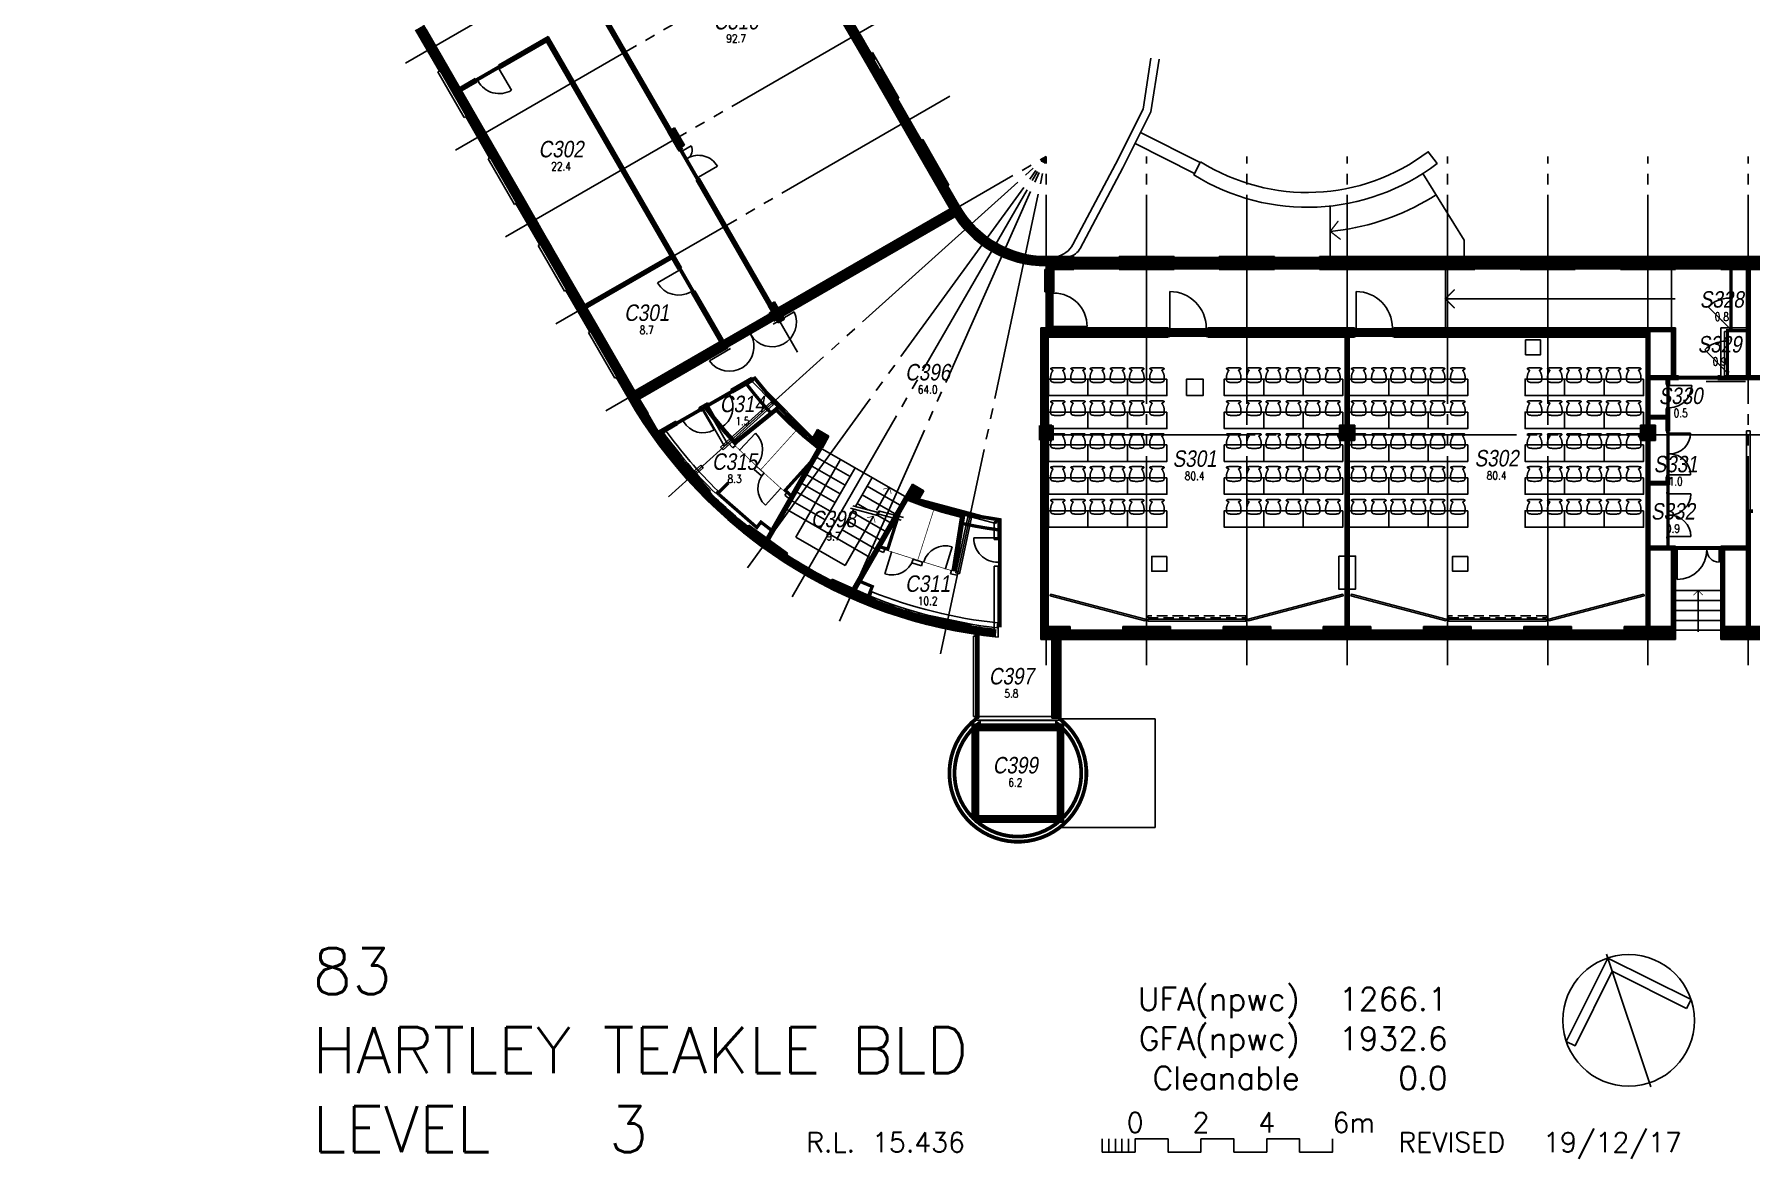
# Model space of a CAD drawing. Extents: x 22790 to 124359, y 400 to 114212.
# Drawn here: x 25540 to 77710, y 400 to 34566 of the extents above; entities that cross this region are included whole.
import ezdxf
from ezdxf.enums import TextEntityAlignment as Align

# ---------------------------------------------------------------- set-up
doc = ezdxf.new("R2010")
doc.units = 0
doc.header["$LTSCALE"] = 50
doc.header["$PDMODE"] = 1
for name, pattern in [('4PHAN', [158.75, 127, -6.35, 6.35, -6.35, 6.35, -6.35]), ('DASHED2', [9.525, 6.35, -3.175]), ('INVISIBLE', [999999, 0, -999999])]:
    doc.linetypes.add(name, pattern=pattern)
doc.layers.get('0').update_dxf_attribs({"linetype": 'CONTINUOUS'})
for name, color, linetype in [('ANNTEXT_03', 7, 'CONTINUOUS'), ('CL_03', 7, 'CONTINUOUS'), ('EW_03', 7, 'CONTINUOUS'), ('FT_03', 8, 'CONTINUOUS'), ('GRIDLINE_03', 15, '4PHAN'), ('HEADER_03', 7, 'INVISIBLE'), ('ND_03', 7, 'CONTINUOUS'), ('NS_03', 7, 'CONTINUOUS'), ('NW_03', 7, 'CONTINUOUS'), ('RI_03', 7, 'CONTINUOUS'), ('SC_03', 7, 'CONTINUOUS'), ('UF_03', 7, 'CONTINUOUS'), ('WALL_03', 7, 'CONTINUOUS'), ('WW_03', 7, 'CONTINUOUS')]:
    doc.layers.add(name, color=color, linetype=linetype)
doc.styles.add('SIMPLEX', font='ARIALN.TTF', dxfattribs={"oblique": 10})
doc.styles.get("Standard").update_dxf_attribs({"font": 'simplex'})

# ---------------------------------------------------------------- blocks, each defined once
blk = doc.blocks.new('DR1H90')
blk.add_line((-0.46, 0), (-0.46, 0.92))
blk.add_arc((-0.46, 0), 0.92, 0, 90)
at = {"flags": 1}
blk.add_attdef('SILLHT', text='', height=0.1, dxfattribs=at).set_placement((0, 0), align=Align.MIDDLE)
blk = doc.blocks.new('DRFRAME')
for p, q in [((-0.5, -0.5), (-0.5, 0.5)), ((0.5, -0.5), (0.5, 0.5))]:
    blk.add_line(p, q)
at = {"flags": 1}
blk.add_attdef('SILLHT', text='', height=0.1, dxfattribs=at).set_placement((0, 0), align=Align.MIDDLE)
blk = doc.blocks.new('SPL')
for p, q in [((1, 0.5), (0, 0.5)), ((1, -0.5), (1, 0.5)), ((0, -0.5), (1, -0.5))]:
    blk.add_line(p, q)
blk = doc.blocks.new('WNOF')
blk.add_line((-0.5, 0), (0.5, 0))
at = {"flags": 1}
blk.add_attdef('SILLHT', text='', height=0.1, dxfattribs=at).set_placement((0, 0), align=Align.MIDDLE)
blk = doc.blocks.new('WNFRAME')
for p, q in [((-0.5, -0.5), (-0.5, 0.5)), ((0.5, -0.5), (0.5, 0.5))]:
    blk.add_line(p, q)
at = {"flags": 1}
blk.add_attdef('SILLHT', text='', height=0.1, dxfattribs=at).set_placement((0, 0), align=Align.MIDDLE)
blk = doc.blocks.new('RM_SPAM')
for p in [(0, 2.5), (0, 0)]:
    blk.add_point(p)
at = {"flags": 1}
for tag, p, width in [('SITENO', (-15, 0), 0.8), ('IN_OU_CODE', (-15, -2), 0.8), ('RM_TY_CODE', (-15, -6), 0.7), ('RM_CO_CODE', (-15, -4), 0.8), ('RM_FU_CODE', (-15, -8), 0.8), ('OCC/USE', (-15, -10), 0.8)]:
    blk.add_attdef(tag, p, '', height=1.25, dxfattribs=dict(at, width=width))
at = {"style": 'SIMPLEX', "oblique": 10}
blk.add_attdef('RM_NUM', text='', height=2.5, dxfattribs=at).set_placement((0, 0), align=Align.CENTER)
at = {"width": 0.8, "flags": 1}
for tag, p in [('BL_NUM', (15, 0)), ('LEVEL', (15, -2)), ('%S/L', (15, -4)), ('STUDCAP', (15, -6))]:
    blk.add_attdef(tag, text='', height=1.25, dxfattribs=at).set_placement(p, align=Align.RIGHT)
at = {"width": 0.8}
for tag, p in [('RM_AREA', (0, -2)), ('USE2', (-0.24, -6.05)), ('USE', (-0.24, -4.05))]:
    blk.add_attdef(tag, text='', height=1.25, dxfattribs=at).set_placement(p, align=Align.CENTER)
at = {"width": 0.8, "flags": 1}
blk.add_attdef('SERVS', text='', height=1.25, dxfattribs=at).set_placement((0, -8), align=Align.CENTER)
blk = doc.blocks.new('DR2U90')
for p, q in [((-0.46, 0), (-0.46, 0.65)), ((0.46, 0), (0.46, 0.27))]:
    blk.add_line(p, q)
for centre, radius, start, end in [((-0.46, 0), 0.65, 0, 90), ((0.46, 0), 0.27, 90, 180)]:
    blk.add_arc(centre, radius, start, end)
at = {"flags": 1}
blk.add_attdef('SILLHT', text='', height=0.1, dxfattribs=at).set_placement((0, 0), align=Align.MIDDLE)
blk = doc.blocks.new('DR1H45')
blk.add_line((-0.46, 0), (0.191, 0.651))
blk.add_arc((-0.46, 0), 0.92, 0, 44.9996)
at = {"flags": 1}
blk.add_attdef('SILLHT', text='', height=0.1, dxfattribs=at).set_placement((0, 0), align=Align.MIDDLE)
blk = doc.blocks.new('DR2H90')
for p, q in [((-0.46, 0), (-0.46, 0.46)), ((0.46, 0), (0.46, 0.46))]:
    blk.add_line(p, q)
for centre, start, end in [((-0.46, 0), 359.9998, 89.9998), ((0.46, 0), 90.0002, 180.0002)]:
    blk.add_arc(centre, 0.46, start, end)
at = {"flags": 1}
blk.add_attdef('SILLHT', text='', height=0.1, dxfattribs=at).set_placement((0, 0), align=Align.MIDDLE)
blk = doc.blocks.new('TXTARR2')
blk.add_line((-1, 0), (0, 0))
at = {"const_width": 0.1}
blk.add_lwpolyline([(-0.71, 0.71), (0, 0), (-0.71, -0.71)], dxfattribs=at)
blk = doc.blocks.new('desk 2 chair')
blk.add_lwpolyline([(168244, 14489), (168744, 14489), (168744, 13289), (168244, 13289)], close=True)
for points in [[(167901, 14189), (167901, 14389), (167914, 14402), (167927, 14414), (167958, 14377), (167972, 14328), (168003, 14357), (168124, 14410), (168286, 14410), (168343, 14373), (168351, 14189), (168343, 14005), (168286, 13968), (168124, 13968), (168003, 14021), (167972, 14050), (167958, 14001), (167927, 13964), (167914, 13976), (167901, 13988), (167901, 14189)], [(167901, 13574), (167901, 13775), (167914, 13787), (167927, 13799), (167958, 13763), (167972, 13713), (168003, 13742), (168124, 13795), (168286, 13795), (168343, 13758), (168351, 13574), (168343, 13390), (168286, 13353), (168124, 13353), (168003, 13407), (167972, 13435), (167958, 13386), (167927, 13349), (167914, 13362), (167901, 13374), (167901, 13574)]]:
    blk.add_open_spline(points, degree=2, knots=[0, 0, 0, 1, 1, 2, 3, 4, 5, 6, 7, 8, 8, 9, 10, 11, 12, 13, 14, 15, 15, 16, 16, 16])
blk = doc.blocks.new('DR1S')
blk.add_line((-0.2, 0.1), (-1.2, 0.1))
at = {"flags": 1}
blk.add_attdef('SILLHT', text='', height=0.1, dxfattribs=at).set_placement((0, 0), align=Align.MIDDLE)
blk = doc.blocks.new('DR2H180')
for p, q in [((-0.46, 0.04), (-0.92, 0.04)), ((0.46, 0.04), (0.92, 0.04))]:
    blk.add_line(p, q)
for centre, start, end in [((-0.46, 0), 359.9998, 175.011), ((0.46, 0), 4.989, 180.0002)]:
    blk.add_arc(centre, 0.46, start, end)
at = {"flags": 1}
blk.add_attdef('SILLHT', text='', height=0.1, dxfattribs=at).set_placement((0, 0), align=Align.MIDDLE)
blk = doc.blocks.new('MUL')
for p, q in [((-0.5, -0.5), (-0.5, 0.5)), ((0.5, -0.5), (0.5, 0.5))]:
    blk.add_line(p, q)
blk = doc.blocks.new('C-S')
for p, q in [((0.5, 0.5), (-0.5, 0.5)), ((-0.5, 0.5), (-0.5, -0.5)), ((0.5, -0.5), (0.5, 0.5)), ((-0.5, -0.5), (0.5, -0.5))]:
    blk.add_line(p, q)
at = {"const_width": 1}
blk.add_lwpolyline([(-0.5, 0), (0.5, 0)], dxfattribs=at)
blk = doc.blocks.new('ABTITLE')
for p, q in [((291, 3), (291, 5)), ((292, 3), (292, 5)), ((293, 3), (293, 5)), ((294, 3), (294, 5))]:
    blk.add_line(p, q)
blk.add_lwpolyline([(290, 5), (290, 3), (295, 3), (295, 5), (300, 5), (300, 3), (305, 3), (305, 5), (310, 5), (310, 3), (315, 3), (315, 5), (320, 5), (320, 3), (325, 3), (325, 5)])
blk.add_point((370, 23))
at = {"color": 2}
for s, p in [('UFA(npwc)', (320, 24.5)), ('GFA(npwc)', (320, 18.5)), ('Cleanable', (320, 12.5))]:
    blk.add_text(s, height=3.5, dxfattribs=at).set_placement(p, align=Align.RIGHT)
at = {"color": 4}
blk.add_text('LEVEL', height=7, dxfattribs=at).set_placement((170, 3))
at = {"color": 2}
for s, p in [('0', (295, 6)), ('2', (305, 6)), ('4', (315, 6))]:
    blk.add_text(s, height=3, dxfattribs=at).set_placement(p, align=Align.CENTER)
for s, p in [('6m', (325, 6)), ('R.L.', (245, 3)), ('REVISED', (335, 3))]:
    blk.add_text(s, height=3, dxfattribs=at).set_placement(p)
at = {"color": 4}
for tag, p in [('BLDNO', (170, 27)), ('BUILDING', (170, 15)), ('LEVEL', (215, 3))]:
    blk.add_attdef(tag, p, '', height=7, dxfattribs=at)
at = {"color": 2}
for tag, p in [('UFA', (342.49, 24.5)), ('GFA', (342.49, 18.5)), ('CFA', (342.49, 12.5))]:
    blk.add_attdef(tag, text='', height=3.5, dxfattribs=at).set_placement(p, align=Align.RIGHT)
for tag, p in [('RL', (255, 3)), ('REVDATE', (357, 3))]:
    blk.add_attdef(tag, p, '', height=3, dxfattribs=at)
blk = doc.blocks.new('N-PT')
blk.add_lwpolyline([(0, 10.64), (0, -10.64)])
at = {"color": 1}
blk.add_lwpolyline([(8.94, -1.06), (0, 7.88), (-8.94, -1.06), (-10, 0), (0, 10), (10, 0)], close=True, dxfattribs=at)
blk.add_circle((0, 0), 10)

msp = doc.modelspace()

# ---------------------------------------------------------------- linework, layer by layer
at = {"layer": 'ANNTEXT_03', "color": 0}
for p, q in [((48687, 19281), (50058, 21669)), ((51433, 20622), (51137, 20106)), ((50945, 19751), (50182, 18423)), ((50182, 18423), (48687, 19281)), ((76112, 17466), (76112, 16414))]:
    msp.add_line(p, q, dxfattribs=at)
at = {"layer": 'EW_03'}
for p, q in [((56731, 13763), (59606, 13763)), ((59606, 10463), (59606, 13763)), ((56707, 10463), (59606, 10463))]:
    msp.add_line(p, q, dxfattribs=at)
for points, const_width in [([(50853, 33917), (50129, 35171)], 279), ([(37973, 33519), (37249, 34773)], 279), ([(52377, 31277), (51653, 32531)], 279), ([(39497, 30880), (38773, 32133)], 279), ([(53539, 29264), (53177, 29891)], 279), ([(41021, 28240), (40297, 29494)], 279), ([(57138, 27613), (56300, 27613)], 394), ([(60186, 27613), (58510, 27613)], 394), ([(63234, 27613), (61558, 27613)], 394), ([(66282, 27613), (64606, 27613)], 394), ([(69330, 27613), (67654, 27613)], 394), ([(72378, 27613), (70702, 27613)], 394), ([(75426, 27613), (73750, 27613)], 394), ([(78360, 27613), (76798, 27613)], 394), ([(42545, 25600), (41821, 26854)], 279), ([(43707, 23588), (43345, 24214)], 279), ([(54192, 16359), (54192, 16278)], 114), ([(56217, 16374), (57024, 16374)], 394), ([(56603, 13783), (56603, 16177)], 270), ([(57024, 16317), (58624, 16317)], 279), ([(58624, 16374), (60072, 16374)], 394), ([(60072, 16317), (61672, 16317)], 279), ([(61672, 16374), (63120, 16374)], 394), ([(63120, 16317), (64720, 16317)], 279), ([(64720, 16374), (66168, 16374)], 394), ([(66168, 16317), (67768, 16317)], 279), ([(67768, 16374), (69216, 16374)], 394), ([(69216, 16317), (70816, 16317)], 279), ([(70816, 16374), (72264, 16374)], 394), ([(72264, 16317), (73864, 16317)], 279), ([(73864, 16374), (75312, 16374)], 394), ([(76912, 16374), (78360, 16374)], 394), ([(54192, 13833), (54192, 13783)], 114)]:
    msp.add_lwpolyline(points, dxfattribs=dict(at, const_width=const_width))
for points, const_width in [([(53539, 29264, 0.26795), (56300, 27671)], 279), ([(43707, 23588, 0.012451), (44084, 22970, 0.414213)], 279), ([(43685, 23575, 0.240078), (54777, 16371, 0.240078)], 229), ([(45059, 21634, 0.023916), (45991, 20602)], 279), ([(47178, 19534, 0.024906), (48349, 18683, 0.024906)], 279), ([(49731, 17885, 0.024906), (51054, 17296, 0.031034)], 279), ([(52572, 16803, 0.024906), (53988, 16502, 0.031034)], 279), ([(54192, 13783, 3.015296), (56681, 13783, 3.015296)], 114), ([(54285, 13658, 3.015296), (56588, 13658, 3.015296)], 114)]:
    msp.add_lwpolyline(points, format="xyb", dxfattribs=dict(at, const_width=const_width))
at = {"layer": 'FT_03', "linetype": 'Continuous'}
for p, q in [((59382, 16834), (59382, 16894)), ((59382, 16734), (59382, 16794))]:
    msp.add_line(p, q, dxfattribs=at)
at = {"layer": 'FT_03'}
for points in [[(71324, 25280), (70866, 25280), (70866, 24830), (71324, 24830)], [(60565, 23588), (61065, 23588), (61065, 24088), (60565, 24088)], [(59965, 18702), (59507, 18702), (59507, 18252), (59965, 18252)], [(65187, 18710), (65387, 18710), (65387, 17710), (65187, 17710)], [(65501, 18710), (65701, 18710), (65701, 17710), (65501, 17710)], [(69109, 18702), (68651, 18702), (68651, 18252), (69109, 18252)], [(56416, 17504), (59299, 16745), (59312, 16793), (56429, 17552)], [(65328, 17504), (62445, 16745), (62432, 16793), (65315, 17552)], [(65560, 17504), (68443, 16745), (68456, 16793), (65573, 17552)], [(74459, 17552), (71576, 16793), (71589, 16745), (74472, 17504)]]:
    msp.add_lwpolyline(points, close=True, dxfattribs=at)
at = {"layer": 'FT_03', "linetype": 'DASHED2'}
msp.add_lwpolyline([(59382, 16834), (62362, 16834), (62362, 16894), (59382, 16894)], dxfattribs=at)
at = {"layer": 'FT_03', "linetype": 'Continuous'}
msp.add_lwpolyline([(62362, 16734), (62362, 16794), (59382, 16794)], dxfattribs=at)
at = {"layer": 'FT_03'}
for points in [[(59382, 16734), (62362, 16733)], [(71506, 16734), (71506, 16794), (68526, 16794), (68526, 16734), (71506, 16733)]]:
    msp.add_lwpolyline(points, dxfattribs=at)
at = {"layer": 'FT_03', "linetype": 'DASHED2'}
msp.add_lwpolyline([(71506, 16834), (71506, 16894), (68526, 16894), (68526, 16834)], close=True, dxfattribs=at)
at = {"layer": 'GRIDLINE_03'}
for p, q in [((35372, 61010), (54344, 28150)), ((29763, 57771), (48735, 24911)), ((25540, 55333), (44512, 22473)), ((36817, 33688), (48796, 40604)), ((38341, 31048), (50320, 37964)), ((39865, 28408), (51844, 35325)), ((41389, 25769), (53368, 32685)), ((42913, 23129), (56300, 30858)), ((44812, 20515), (56300, 30858)), ((47214, 18352), (56300, 30858)), ((48571, 17471), (56300, 30858)), ((50013, 16736), (56300, 30858)), ((53086, 15738), (56300, 30858)), ((56300, 15400), (56300, 30858)), ((59348, 15400), (59348, 30858)), ((62396, 15400), (62396, 30858)), ((65444, 15400), (65444, 30858)), ((68492, 15400), (68492, 30858)), ((71540, 15400), (71540, 30858)), ((74588, 15400), (74588, 30858)), ((77636, 15400), (77636, 30858)), ((56300, 27671), (56300, 27474)), ((56300, 27671), (56300, 27474)), ((56300, 22400), (121596, 22400)), ((56300, 16317), (56300, 16514))]:
    msp.add_line(p, q, dxfattribs=at)
at = {"layer": 'HEADER_03'}
for points, const_width, elevation in [([(51653, 32531), (50853, 33917)], 279, 2134), ([(38773, 32133), (37973, 33519)], 279, 2134), ([(38970, 33171), (39673, 33577)], 114, 2134), ([(53177, 29891), (52377, 31277)], 279, 2134), ([(40297, 29494), (39497, 30880)], 279, 2134), ([(45702, 30165), (45194, 31045)], 114, 2134), ([(41821, 26854), (41021, 28240)], 279, 2134), ([(58510, 27613), (57138, 27613)], 394, 2134), ([(61558, 27613), (60186, 27613)], 394, 2134), ([(64606, 27613), (63234, 27613)], 394, 2134), ([(67654, 27613), (66282, 27613)], 394, 2134), ([(70702, 27613), (69330, 27613)], 394, 2134), ([(73750, 27613), (72378, 27613)], 394, 2134), ([(76798, 27613), (75426, 27613)], 394, 2134), ([(45161, 27445), (45567, 26741)], 114, 2134), ([(56414, 26746), (56414, 27417)], 229, 2100), ([(56414, 25645), (56414, 26746)], 229, 2100), ([(77108, 25607), (77108, 26590)], 100, 2100), ([(47948, 25970), (46545, 25160)], 279, 2100), ([(43345, 24214), (42545, 25600)], 279, 2134), ([(61208, 25505), (60008, 25505)], 279, 2100), ([(61208, 25505), (61736, 25505)], 279, 2100), ([(66867, 25505), (65667, 25505)], 279, 2100), ([(66867, 25505), (67395, 25505)], 279, 2100), ([(77008, 25284), (77008, 24284)], 88.9, 2100), ([(75515, 24134), (76715, 24134)], 114, 2100), ([(45989, 23276), (46676, 23672)], 110, 2100), ([(75195, 23191), (75195, 23921)], 100, 2100), ([(45861, 23202), (45217, 22832)], 110, 2100), ([(45173, 21721), (44640, 22396)], 100, 2100), ([(75195, 22504), (75195, 21124)], 100, 2100), ([(47501, 21438), (46957, 21955)], 20, 2100), ([(47696, 21257), (48253, 20754)], 20, 2100), ([(75195, 20655), (75195, 19255)], 100, 2100), ([(77636, 19015), (77636, 20021)], 114, 2159), ([(54883, 19293), (54883, 18493)], 110, 2100), ([(52289, 18619), (51574, 18847)], 20, 2100), ([(76804, 18958), (75420, 18958)], 114, 2100), ([(52543, 18540), (53259, 18318)], 20, 2100), ([(54192, 13833), (54192, 16278)], 114, 2700), ([(55886, 13508), (54986, 13508)], 190, 2100)]:
    msp.add_lwpolyline(points, dxfattribs=dict(at, const_width=const_width, elevation=elevation))
for points, const_width in [([(51653, 32531), (50853, 33917)], 279), ([(38773, 32133), (37973, 33519)], 279), ([(53177, 29891), (52377, 31277)], 279), ([(40297, 29494), (39497, 30880)], 279), ([(41821, 26854), (41021, 28240)], 279), ([(43345, 24214), (42545, 25600)], 279), ([(45173, 21721), (44640, 22396)], 100), ([(77636, 19015), (77636, 20021)], 114), ([(54192, 13833), (54192, 16278)], 114)]:
    msp.add_lwpolyline(points, dxfattribs=dict(at, const_width=const_width))
at = {"layer": 'NS_03', "const_width": 20}
for points in [[(48679, 22507), (47623, 21337)], [(46957, 21955), (46841, 22064)], [(47501, 21438), (47696, 21257)], [(48253, 20754), (48299, 20713)], [(52394, 18596), (52873, 20098)], [(51574, 18847), (51515, 18866)], [(52543, 18540), (52289, 18619)], [(53418, 18269), (53259, 18318)]]:
    msp.add_lwpolyline(points, dxfattribs=at)
at = {"layer": 'NW_03'}
for points, const_width in [([(41765, 36984), (45194, 31045)], 114), ([(45161, 27445), (41133, 34420), (39673, 33577)], 114), ([(38970, 33171), (38450, 32871)], 114), ([(45702, 30165), (47899, 26360)], 114), ([(53447, 29145), (47948, 25970)], 279), ([(44943, 27821), (42260, 26272)], 114), ([(77108, 27417), (77108, 26590)], 100), ([(77636, 27417), (77636, 24134)], 114), ([(46496, 25132), (45567, 26741)], 114), ([(56243, 25644), (56243, 16177)], 229), ([(56300, 25505), (60008, 25505)], 279), ([(61736, 25505), (65667, 25505)], 279), ([(67395, 25505), (74588, 25505)], 279), ([(74524, 25588), (75363, 25588), (75363, 24134), (74645, 24134)], 114), ([(77008, 25284), (77008, 25563), (77573, 25563)], 88.9), ([(46496, 25132), (43955, 23665)], 279), ([(46545, 25160), (46496, 25132)], 279), ([(65444, 25505), (65444, 16183)], 114), ([(74588, 25505), (74588, 16183)], 114), ([(46676, 23672), (47480, 24136)], 110), ([(75195, 23921), (75195, 24076)], 100), ([(75363, 24134), (75426, 24134)], 114), ([(75515, 24134), (75426, 24134)], 114), ([(76715, 24134), (78754, 24134)], 114), ([(77008, 24185), (77008, 24284)], 88.9), ([(43955, 23665), (43812, 23582)], 279), ([(48137, 23205), (46847, 22165)], 135), ([(74645, 22936), (75145, 22936)], 100), ([(75195, 22504), (75195, 23191)], 100), ([(45217, 22832), (44449, 22388)], 110), ([(47800, 19169), (49442, 22028)], 114), ([(47800, 19169), (49428, 22004)], 114), ([(48539, 20550), (48363, 20709), (49221, 21659)], 100), ([(46636, 20935), (46278, 20582)], 100), ([(74645, 20929), (75195, 20929), (75195, 21124)], 100), ([(75195, 20655), (75195, 20890)], 100), ([(46353, 20581), (47500, 19580), (47626, 19744), (47929, 19509)], 100), ([(50430, 17651), (52075, 20516)], 114), ([(50430, 17651), (52061, 20492)], 114), ([(51253, 18991), (51479, 18919), (51868, 20139)], 100), ([(53492, 18247), (53769, 20012)], 160), ([(54883, 19293), (54883, 19860)], 110), ([(77636, 20021), (77636, 20078), (77783, 20078)], 114), ([(75195, 19015), (75195, 19255)], 100), ([(74645, 18958), (75363, 18958), (75363, 16177)], 114), ([(77579, 18958), (76861, 18958), (76861, 16177)], 114), ([(77636, 16571), (77636, 19015)], 114), ([(54883, 18493), (54884, 16543)], 110), ([(50896, 17508), (51010, 17786), (50657, 17933)], 100), ([(54986, 13508), (54141, 13508), (54141, 10718)], 190), ([(54141, 10718), (56731, 10718), (56731, 13508), (55886, 13508)], 190)]:
    msp.add_lwpolyline(points, dxfattribs=dict(at, const_width=const_width))
for points, const_width in [([(47409, 24150, 0.058018), (49188, 22287, 0.056721)], 110), ([(47206, 23914, 0.023445), (47896, 23093, 0.023302)], 100), ([(46888, 22104, -0.032351), (45902, 23292, -0.031727)], 135), ([(48112, 23136, 0.037735), (49370, 22001, 0.037735)], 110), ([(53679, 19926, -0.037222), (52086, 20435, -0.037222)], 100), ([(54931, 19805, -0.058188), (52421, 20418, -0.056721)], 110), ([(54822, 19512, -0.023302), (53772, 19698, -0.023302)], 100)]:
    msp.add_lwpolyline(points, format="xyb", dxfattribs=dict(at, const_width=const_width))
for points in [[(46246, 20618), (46316, 20690, -0.044025), (44719, 22550), (44638, 22492, 0.044025)], [(54811, 16533), (54826, 16682, -0.069476), (50999, 17628), (50944, 17489, 0.069476)]]:
    msp.add_lwpolyline(points, format="xyb", close=True, dxfattribs=at)
at = {"layer": 'SC_03'}
for p, q in [((60976, 30673), (59165, 31579)), ((60806, 30339), (58997, 31244)), ((67747, 30339), (69000, 28310)), ((64930, 27810), (64930, 29348)), ((69000, 28310), (69000, 27810)), ((68430, 27410), (68430, 25645)), ((75306, 27410), (75306, 25645)), ((68830, 26528), (75412, 26528)), ((49428, 22004), (52061, 20492)), ((49125, 21476), (50182, 20868)), ((49125, 21476), (50182, 20868)), ((49277, 21740), (50334, 21133)), ((49277, 21740), (50334, 21133)), ((50486, 21397), (49423, 19547)), ((50486, 21397), (49423, 19547)), ((48821, 20947), (49878, 20340)), ((48821, 20947), (49878, 20340)), ((48973, 21211), (50030, 20604)), ((48973, 21211), (50030, 20604)), ((51004, 21099), (50498, 20219)), ((51004, 21099), (50498, 20219)), ((48517, 20418), (49575, 19811)), ((48517, 20418), (49575, 19811)), ((48669, 20683), (49726, 20075)), ((48669, 20683), (49726, 20075)), ((50700, 20571), (51758, 19963)), ((50700, 20571), (51758, 19963)), ((50852, 20835), (51909, 20228)), ((50852, 20835), (51909, 20228)), ((48366, 20154), (50998, 18642)), ((50451, 20137), (49941, 19249)), ((50451, 20137), (49941, 19249)), ((50351, 20164), (51167, 19945)), ((50351, 20164), (51167, 19945)), ((50397, 20042), (51454, 19435)), ((50397, 20042), (51454, 19435)), ((50418, 20241), (51233, 20022)), ((50418, 20241), (51233, 20022)), ((50548, 20306), (50877, 20117)), ((50548, 20306), (50877, 20117)), ((51134, 20007), (51892, 19803)), ((51134, 20007), (51167, 19945)), ((51134, 20007), (51167, 19945)), ((51134, 20007), (51892, 19803)), ((51162, 19954), (51606, 19699)), ((51162, 19954), (51606, 19699)), ((51201, 20083), (51233, 20022)), ((51201, 20083), (51959, 19880)), ((51201, 20083), (51959, 19880)), ((51201, 20083), (51233, 20022)), ((50093, 19513), (51150, 18906)), ((50093, 19513), (51150, 18906)), ((50245, 19778), (51302, 19170)), ((50245, 19778), (51302, 19170)), ((75426, 17666), (76798, 17666)), ((75426, 17361), (76798, 17361)), ((75426, 17057), (76798, 17057)), ((75426, 16752), (76798, 16752)), ((75426, 16456), (76798, 16456))]:
    msp.add_line(p, q, dxfattribs=at)
msp.add_arc((64230, 35835), 7290, 278.6543, 302.5176, dxfattribs=at)
at = {"layer": 'UF_03'}
for p, q in [((59239, 32287), (59482, 33843)), ((59730, 33810), (59480, 32210)), ((59239, 32287), (58407, 30622)), ((59480, 32210), (58630, 30510)), ((58407, 30622), (57109, 28177)), ((58630, 30510), (57330, 28060)), ((64930, 27810), (76798, 27810)), ((67660, 27467), (66288, 27467)), ((67665, 27417), (66294, 27417)), ((54986, 13413), (55886, 13413)), ((54986, 13413), (55886, 13413))]:
    msp.add_line(p, q, dxfattribs=at)
msp.add_lwpolyline([(60987, 30696, 0.312584), (67907, 30999), (68179, 30641, -0.310998), (60786, 30293)], format="xyb", close=True, dxfattribs=at)
for centre, radius, start, end in [((56483, 28510), 709, 279.4255, 332.0475), ((56899, 28289), 488, 281.0876, 332.049)]:
    msp.add_arc(centre, radius, start, end, dxfattribs=at)
at = {"layer": 'WALL_03'}
for p, q in [((45144, 31017), (41715, 36956)), ((41814, 37013), (45243, 31074)), ((50732, 33847), (50008, 35101)), ((50250, 35240), (50974, 33987)), ((37852, 33449), (37128, 34703)), ((37370, 34843), (38094, 33589)), ((39645, 33627), (41154, 34498)), ((41154, 34498), (45210, 27473)), ((41112, 34342), (39702, 33528)), ((45111, 27416), (41112, 34342)), ((50974, 33987), (50732, 33847)), ((38094, 33589), (37852, 33449)), ((39702, 33528), (39645, 33627)), ((38421, 32920), (38941, 33220)), ((38478, 32821), (38421, 32920)), ((38998, 33121), (38478, 32821)), ((38941, 33220), (38998, 33121)), ((51532, 32461), (51774, 32601)), ((52256, 31207), (51532, 32461)), ((51774, 32601), (52498, 31347)), ((38652, 32064), (38894, 32203)), ((39376, 30810), (38652, 32064)), ((38894, 32203), (39618, 30949)), ((44796, 31607), (44994, 31722)), ((45101, 31079), (44796, 31607)), ((44994, 31722), (45298, 31194)), ((52498, 31347), (52256, 31207)), ((39618, 30949), (39376, 30810)), ((45298, 31194), (45101, 31079)), ((45243, 31074), (45144, 31017)), ((45652, 30137), (45751, 30194)), ((47849, 26331), (45652, 30137)), ((45751, 30194), (47948, 26388)), ((53056, 29821), (53298, 29961)), ((53418, 29195), (53056, 29821)), ((53298, 29961), (53660, 29334)), ((40176, 29424), (40418, 29564)), ((40900, 28170), (40176, 29424)), ((40418, 29564), (41142, 28310)), ((47878, 26091), (53378, 29266)), ((53378, 29266), (53517, 29024)), ((53517, 29024), (48018, 25849)), ((41142, 28310), (40900, 28170)), ((42231, 26321), (44915, 27870)), ((44972, 27772), (42288, 26222)), ((44915, 27870), (44972, 27772)), ((56300, 27810), (57138, 27810)), ((57138, 27810), (57138, 27417)), ((58510, 27810), (60186, 27810)), ((58510, 27417), (58510, 27810)), ((60186, 27810), (60186, 27417)), ((61558, 27810), (63234, 27810)), ((61558, 27417), (61558, 27810)), ((63234, 27810), (63234, 27417)), ((64606, 27810), (66282, 27810)), ((64606, 27417), (64606, 27810)), ((66282, 27810), (66282, 27417)), ((67654, 27810), (69330, 27810)), ((67654, 27417), (67654, 27810)), ((69330, 27810), (69330, 27417)), ((70702, 27810), (72378, 27810)), ((70702, 27417), (70702, 27810)), ((72378, 27810), (72378, 27417)), ((73750, 27810), (75426, 27810)), ((73750, 27417), (73750, 27810)), ((75426, 27810), (75426, 27417)), ((76798, 27810), (78360, 27810)), ((76798, 27417), (76798, 27810)), ((45210, 27473), (45111, 27416)), ((56300, 27417), (56300, 27531)), ((57138, 27417), (56300, 27417)), ((60186, 27417), (58510, 27417)), ((63234, 27417), (61558, 27417)), ((66282, 27417), (64606, 27417)), ((69330, 27417), (67654, 27417)), ((72378, 27417), (70702, 27417)), ((75426, 27417), (73750, 27417)), ((78360, 27417), (76798, 27417)), ((77579, 24134), (77579, 27417)), ((77579, 27417), (77693, 27417)), ((77693, 27417), (77693, 24134)), ((41700, 26784), (41942, 26924)), ((42424, 25530), (41700, 26784)), ((41942, 26924), (42666, 25670)), ((45517, 26712), (45616, 26769)), ((46446, 25103), (45517, 26712)), ((45616, 26769), (46545, 25160)), ((42288, 26222), (42231, 26321)), ((47844, 26328), (48042, 26442)), ((48149, 25800), (47844, 26328)), ((47948, 26388), (47849, 26331)), ((48018, 25849), (47878, 26091)), ((48042, 26442), (48346, 25914)), ((42666, 25670), (42424, 25530)), ((48346, 25914), (48149, 25800)), ((56129, 16177), (56129, 25644)), ((56129, 25644), (56357, 25644)), ((56300, 25645), (60008, 25645)), ((56300, 25366), (56300, 25645)), ((56357, 25644), (56357, 16177)), ((60008, 25645), (60008, 25366)), ((61736, 25645), (65667, 25645)), ((61736, 25366), (61736, 25645)), ((65667, 25645), (65667, 25366)), ((67395, 25645), (74588, 25645)), ((67395, 25366), (67395, 25645)), ((74524, 25645), (75420, 25645)), ((74524, 25531), (74524, 25645)), ((74588, 25645), (74588, 25366)), ((75420, 25645), (75420, 24076)), ((76804, 25645), (77579, 25645)), ((76804, 24076), (76804, 25645)), ((77579, 25645), (77579, 25531)), ((43885, 23786), (46426, 25253)), ((46426, 25253), (46476, 25281)), ((46426, 25253), (46566, 25011)), ((46566, 25011), (46426, 25253)), ((46545, 25160), (46446, 25103)), ((46476, 25281), (46615, 25039)), ((60008, 25366), (56300, 25366)), ((65667, 25366), (61736, 25366)), ((65387, 16183), (65387, 25505)), ((65387, 25505), (65501, 25505)), ((65501, 25505), (65501, 16183)), ((74588, 25366), (67395, 25366)), ((75306, 25531), (74524, 25531)), ((74531, 16183), (74531, 25505)), ((74531, 25505), (74645, 25505)), ((74645, 25505), (74645, 16183)), ((75306, 24191), (75306, 25531)), ((76918, 25531), (76918, 24191)), ((77579, 25531), (76918, 25531)), ((46566, 25011), (44025, 23544)), ((46615, 25039), (46566, 25011)), ((43224, 24145), (43466, 24284)), ((43586, 23518), (43224, 24145)), ((43466, 24284), (43828, 23657)), ((46706, 23772), (47339, 24138)), ((47397, 24039), (46764, 23673)), ((47327, 24048), (47409, 24128)), ((49388, 21964), (47327, 24048)), ((47339, 24138), (47397, 24039)), ((47409, 24128), (49469, 22044)), ((74645, 24191), (75306, 24191)), ((74645, 24076), (74645, 24191)), ((75420, 24076), (74645, 24076)), ((75145, 24076), (75245, 24076)), ((75145, 23921), (75145, 24076)), ((75245, 24076), (75245, 23921)), ((75363, 24191), (75426, 24191)), ((75363, 24076), (75363, 24191)), ((75426, 24076), (75363, 24076)), ((75426, 24191), (75426, 24076)), ((75426, 24191), (75515, 24191)), ((75426, 24076), (75426, 24191)), ((75515, 24076), (75426, 24076)), ((75515, 24191), (75515, 24076)), ((76715, 24191), (76804, 24191)), ((76715, 24076), (76715, 24191)), ((76804, 24076), (76715, 24076)), ((76804, 24191), (76804, 24076)), ((78754, 24076), (76804, 24076)), ((76918, 24191), (78754, 24191)), ((77693, 24134), (77579, 24134)), ((43828, 23657), (43586, 23518)), ((43587, 23515), (43826, 23660)), ((43965, 22897), (43587, 23515)), ((43742, 23703), (43885, 23786)), ((43882, 23461), (43742, 23703)), ((43826, 23660), (44203, 23042)), ((44025, 23544), (43882, 23461)), ((44025, 23544), (43885, 23786)), ((43885, 23786), (44025, 23544)), ((46764, 23673), (46706, 23772)), ((75245, 23921), (75145, 23921)), ((44203, 23042), (43965, 22897)), ((45739, 23213), (46003, 23366)), ((45796, 23115), (45739, 23213)), ((46060, 23267), (45796, 23115)), ((45850, 23212), (45949, 23269)), ((46513, 22062), (45850, 23212)), ((45949, 23269), (46612, 22119)), ((46003, 23366), (46060, 23267)), ((46398, 22020), (47933, 23401)), ((48009, 23316), (46475, 21935)), ((47933, 23401), (48009, 23316)), ((74645, 22986), (75145, 22986)), ((74645, 22886), (74645, 22986)), ((75145, 23191), (75245, 23191)), ((75145, 22504), (75145, 23191)), ((75145, 22986), (75145, 22886)), ((75245, 23191), (75245, 22504)), ((44512, 22505), (45035, 22807)), ((44569, 22406), (44512, 22505)), ((45092, 22708), (44569, 22406)), ((45035, 22807), (45092, 22708)), ((49342, 22555), (49139, 22202)), ((49342, 22555), (49139, 22202)), ((49694, 22352), (49342, 22555)), ((49694, 22352), (49342, 22555)), ((56471, 22686), (56129, 22686)), ((56129, 22686), (56129, 22229)), ((56471, 22229), (56471, 22686)), ((65673, 22686), (65215, 22686)), ((65215, 22686), (65215, 22229)), ((65673, 22229), (65673, 22686)), ((74817, 22686), (74359, 22686)), ((74359, 22686), (74359, 22229)), ((75145, 22886), (74645, 22886)), ((74817, 22229), (74817, 22686)), ((75245, 22504), (75145, 22504)), ((77579, 22514), (77693, 22514)), ((77579, 16571), (77579, 22514)), ((77693, 22514), (77693, 16571)), ((46475, 21935), (46398, 22020)), ((46612, 22119), (46513, 22062)), ((46631, 22152), (46715, 22229)), ((46771, 21999), (46631, 22152)), ((46715, 22229), (46856, 22076)), ((46856, 22076), (46771, 21999)), ((47750, 19198), (49379, 22033)), ((47750, 19198), (49379, 22033)), ((49478, 21976), (47850, 19141)), ((49478, 21976), (47850, 19141)), ((49139, 22202), (49492, 22000)), ((49139, 22202), (49492, 22000)), ((49379, 22033), (49478, 21976)), ((49379, 22033), (49478, 21976)), ((49469, 22044), (49388, 21964)), ((49492, 22000), (49694, 22352)), ((49492, 22000), (49694, 22352)), ((56129, 22229), (56471, 22229)), ((65215, 22229), (65673, 22229)), ((74359, 22229), (74817, 22229)), ((44919, 21585), (45126, 21772)), ((45888, 20509), (44919, 21585)), ((45126, 21772), (46095, 20696)), ((45521, 21230), (45794, 21476)), ((45871, 21391), (45598, 21145)), ((45794, 21476), (45871, 21391)), ((47421, 21347), (47498, 21432)), ((47498, 21432), (47720, 21230)), ((45598, 21145), (45521, 21230)), ((47643, 21145), (47421, 21347)), ((47720, 21230), (47643, 21145)), ((52228, 20897), (52025, 20545)), ((52228, 20897), (52025, 20545)), ((52580, 20695), (52228, 20897)), ((52580, 20695), (52228, 20897)), ((74645, 20979), (75145, 20979)), ((74645, 20879), (74645, 20979)), ((75245, 20879), (74645, 20879)), ((75145, 21124), (75245, 21124)), ((75145, 20979), (75145, 21124)), ((75245, 21124), (75245, 20879)), ((46095, 20696), (45888, 20509)), ((48351, 20558), (48420, 20649)), ((48517, 20432), (48351, 20558)), ((48420, 20649), (48586, 20523)), ((48586, 20523), (48517, 20432)), ((50380, 17680), (52012, 20520)), ((50380, 17680), (52012, 20520)), ((52111, 20463), (50479, 17623)), ((52111, 20463), (50479, 17623)), ((52012, 20520), (52111, 20463)), ((52012, 20520), (52111, 20463)), ((52025, 20545), (52378, 20342)), ((52025, 20545), (52378, 20342)), ((52042, 20430), (52072, 20540)), ((54761, 19699), (52042, 20430)), ((52072, 20540), (54791, 19810)), ((52378, 20342), (52580, 20695)), ((52378, 20342), (52580, 20695)), ((53551, 18199), (53914, 19907)), ((54026, 19884), (53663, 18175)), ((53914, 19907), (54026, 19884)), ((47096, 19421), (47260, 19647)), ((48267, 18570), (47096, 19421)), ((47260, 19647), (48431, 18796)), ((54719, 19216), (54719, 19755)), ((54719, 19755), (54833, 19755)), ((54791, 19810), (54761, 19699)), ((54833, 19755), (54833, 19216)), ((47850, 19141), (47750, 19198)), ((47850, 19141), (47750, 19198)), ((48431, 18796), (48267, 18570)), ((51162, 18905), (51206, 19010)), ((51354, 18824), (51162, 18905)), ((51206, 19010), (51398, 18929)), ((51398, 18929), (51354, 18824)), ((54833, 19216), (54719, 19216)), ((74645, 19015), (75420, 19015)), ((74645, 18901), (74645, 19015)), ((75306, 18901), (74645, 18901)), ((75306, 16177), (75306, 18901)), ((75363, 19015), (75426, 19015)), ((75363, 18901), (75363, 19015)), ((75426, 18901), (75363, 18901)), ((75420, 19015), (75420, 16177)), ((75426, 19015), (75426, 18901)), ((76798, 19015), (76861, 19015)), ((76798, 18901), (76798, 19015)), ((76861, 18901), (76798, 18901)), ((76804, 19015), (77579, 19015)), ((76804, 16177), (76804, 19015)), ((76861, 19015), (76861, 18901)), ((76918, 18901), (76918, 16177)), ((77579, 18901), (76918, 18901)), ((77579, 19015), (77579, 18901)), ((52217, 18504), (52251, 18613)), ((52503, 18414), (52217, 18504)), ((52251, 18613), (52537, 18523)), ((52537, 18523), (52503, 18414)), ((53392, 18176), (53416, 18288)), ((53416, 18288), (53619, 18243)), ((54719, 16492), (54719, 18404)), ((54719, 18404), (54833, 18404)), ((54833, 18404), (54833, 16251)), ((49675, 17757), (49788, 18012)), ((50997, 17168), (49675, 17757)), ((49788, 18012), (51111, 17424)), ((53594, 18132), (53392, 18176)), ((53663, 18175), (53551, 18199)), ((53619, 18243), (53594, 18132)), ((50479, 17623), (50380, 17680)), ((50479, 17623), (50380, 17680)), ((51111, 17424), (50997, 17168)), ((52543, 16666), (52601, 16939)), ((52601, 16939), (54018, 16638)), ((53959, 16365), (52543, 16666)), ((54018, 16638), (53959, 16365)), ((54135, 16278), (54135, 16359)), ((54135, 16359), (54249, 16359)), ((54249, 16278), (54135, 16278)), ((54249, 16359), (54249, 16278)), ((56357, 16177), (56129, 16177)), ((56217, 16571), (57024, 16571)), ((56217, 16177), (56217, 16571)), ((57024, 16177), (56217, 16177)), ((56468, 16177), (56738, 16177)), ((56468, 13783), (56468, 16177)), ((56738, 16177), (56738, 13783)), ((57024, 16571), (57024, 16177)), ((57024, 16456), (58624, 16456)), ((57024, 16177), (57024, 16456)), ((58624, 16177), (57024, 16177)), ((58624, 16571), (60072, 16571)), ((58624, 16177), (58624, 16571)), ((58624, 16456), (58624, 16177)), ((60072, 16177), (58624, 16177)), ((60072, 16571), (60072, 16177)), ((60072, 16456), (61672, 16456)), ((60072, 16177), (60072, 16456)), ((61672, 16177), (60072, 16177)), ((61672, 16571), (63120, 16571)), ((61672, 16177), (61672, 16571)), ((61672, 16456), (61672, 16177)), ((63120, 16177), (61672, 16177)), ((63120, 16571), (63120, 16177)), ((63120, 16456), (64720, 16456)), ((63120, 16177), (63120, 16456)), ((64720, 16177), (63120, 16177)), ((64720, 16571), (66168, 16571)), ((64720, 16177), (64720, 16571)), ((64720, 16456), (64720, 16177)), ((66168, 16177), (64720, 16177)), ((65501, 16183), (65387, 16183)), ((66168, 16571), (66168, 16177)), ((66168, 16456), (67768, 16456)), ((66168, 16177), (66168, 16456)), ((67768, 16177), (66168, 16177)), ((67768, 16571), (69216, 16571)), ((67768, 16177), (67768, 16571)), ((67768, 16456), (67768, 16177)), ((69216, 16177), (67768, 16177)), ((69216, 16571), (69216, 16177)), ((69216, 16456), (70816, 16456)), ((69216, 16177), (69216, 16456)), ((70816, 16177), (69216, 16177)), ((70816, 16571), (72264, 16571)), ((70816, 16177), (70816, 16571)), ((70816, 16456), (70816, 16177)), ((72264, 16177), (70816, 16177)), ((72264, 16571), (72264, 16177)), ((72264, 16456), (73864, 16456)), ((72264, 16177), (72264, 16456)), ((73864, 16177), (72264, 16177)), ((73864, 16571), (75312, 16571)), ((73864, 16177), (73864, 16571)), ((73864, 16456), (73864, 16177)), ((75312, 16177), (73864, 16177)), ((74645, 16183), (74531, 16183)), ((75420, 16177), (75306, 16177)), ((75312, 16571), (75312, 16177)), ((76918, 16177), (76804, 16177)), ((76912, 16571), (78360, 16571)), ((76912, 16177), (76912, 16571)), ((78360, 16177), (76912, 16177)), ((77693, 16571), (77579, 16571)), ((54046, 13603), (54986, 13603)), ((54046, 10718), (54046, 13603)), ((54135, 13783), (54135, 13833)), ((54135, 13833), (54249, 13833)), ((54249, 13783), (54135, 13783)), ((54192, 13840), (56681, 13840)), ((54192, 13726), (54192, 13840)), ((56681, 13726), (54192, 13726)), ((54249, 13833), (54249, 13783)), ((54285, 13715), (56588, 13715)), ((54285, 13601), (54285, 13715)), ((56588, 13601), (54285, 13601)), ((54986, 13603), (54986, 13413)), ((55886, 13603), (56826, 13603)), ((55886, 13413), (55886, 13603)), ((56738, 13783), (56468, 13783)), ((56588, 13715), (56588, 13601)), ((56681, 13840), (56681, 13726)), ((56826, 13603), (56826, 10623)), ((54236, 13413), (54236, 10718)), ((54986, 13413), (54236, 13413)), ((56636, 13413), (55886, 13413)), ((56636, 10813), (56636, 13413)), ((54236, 10718), (54046, 10718)), ((54141, 10813), (56636, 10813)), ((54141, 10623), (54141, 10813)), ((56826, 10623), (54141, 10623))]:
    msp.add_line(p, q, dxfattribs=at)
for radius, start, end in [(3048, 209.9999, 270.0001), (3327, 209.9999, 270.0001), (14681, 210, 264.2658), (14453, 212.8623, 219.129), (14453, 224.871, 231.129), (14453, 236.871, 243.129), (14453, 248.871, 255.1289), (14453, 260.871, 263.7191)]:
    msp.add_arc((56300, 30858), radius, start, end, dxfattribs=at)

# ---------------------------------------------------------------- block references
at = {"layer": 'ANNTEXT_03', "color": 0, "xscale": 200, "yscale": 200, "zscale": 200}
for p, rotation in [((51533, 20796), 60.12741794428516), ((51044, 19925), 60.1274179442854), ((76112, 17666), 90)]:
    msp.add_blockref('TXTARR2', p, dxfattribs=dict(at, rotation=rotation))
at = {"layer": 'ANNTEXT_03', "xscale": 200, "yscale": 200, "zscale": 200}
msp.add_blockref('ABTITLE', (0, 0), dxfattribs=at).add_auto_attribs({'BLDNO': '83', 'BUILDING': 'HARTLEY TEAKLE BLD', 'LEVEL': '3', 'RL': '15.436', 'UFA': '1266.1', 'GFA': '1932.6', 'CFA': '0.0', 'REVDATE': '19/12/17'})
at = {"layer": 'ANNTEXT_03', "xscale": 200, "yscale": 200, "zscale": 200, "rotation": 18.50999999999999}
msp.add_blockref('N-PT', (74000, 4600), dxfattribs=at)
at = {"layer": 'CL_03'}
for p, xscale, yscale, zscale, rotation in [((45047, 31400), -228.5999871069602, 609.5999656185603, 3111.499824511402, 210), ((48095, 26121), -228.5999871069602, 609.5999656185603, 3111.499824511402, 210), ((49417, 22277), 406.3999617984014, 406.3999617984014, 3111.49970751901, 330.1274180000001), ((49417, 22277), 406.3999770790404, 406.3999770790404, 3111.499824511402, 330.127417944), ((56300, 22457), 457.1999742139204, 342.8999806604403, 3111.499824511402, 270), ((65444, 22457), 457.1999742139204, 457.1999742139204, 3111.499824511402, 270), ((74588, 22457), 457.1999742139204, 457.1999742139204, 3111.499824511402, 270), ((52303, 20620), 406.3999617984014, 406.3999617984014, 3111.49970751901, 330.1274180000001), ((52303, 20620), 406.3999770790404, 406.3999770790404, 3111.499824511402, 330.127417944)]:
    msp.add_blockref('C-S', p, dxfattribs=dict(at, xscale=xscale, yscale=yscale, zscale=zscale, rotation=rotation))
at = {"layer": 'EW_03', "xscale": 1371.599974213919, "yscale": 393.6999925984398, "zscale": 2133.599959888319}
msp.add_blockref('DRFRAME', (57824, 27613), dxfattribs=at)
at = {"layer": 'FT_03', "rotation": 270}
for p in [(43076, 192332), (44276, 192332), (45476, 192332), (48422, 192332), (49622, 192332), (50822, 192332), (52220, 192332), (53420, 192332), (54620, 192332), (57566, 192332), (58766, 192332), (59966, 192332), (43076, 191332), (44276, 191332), (45476, 191332), (48422, 191332), (49622, 191332), (50822, 191332), (52220, 191332), (53420, 191332), (54620, 191332), (57566, 191332), (58766, 191332), (59966, 191332), (43076, 190332), (44276, 190332), (45476, 190332), (48422, 190332), (49622, 190332), (50822, 190332), (52220, 190332), (53420, 190332), (54620, 190332), (57566, 190332), (58766, 190332), (59966, 190332), (43076, 189332), (44276, 189332), (45476, 189332), (48422, 189332), (49622, 189332), (50822, 189332), (52220, 189332), (53420, 189332), (54620, 189332), (57566, 189332), (58766, 189332), (59966, 189332), (43076, 188332), (44276, 188332), (45476, 188332), (48422, 188332), (49622, 188332), (50822, 188332), (52220, 188332), (53420, 188332), (54620, 188332), (57566, 188332), (58766, 188332), (59966, 188332)]:
    msp.add_blockref('desk 2 chair', p, dxfattribs=at)
at = {"layer": 'ND_03'}
for name, p, xscale, yscale, zscale, rotation in [('DRFRAME', (39322, 33374), 812.7999541580807, 114.2999935534801, 2133.599879664962, 29.99999999999999), ('DR1H90', (39350, 33325), 812.7999541580807, 812.7999541580807, 2133.599879664962, 210), ('DR2U90', (45497, 30634), -1015.9999426976, 1015.9999426976, 2133.599879664962, 300.0000000000001), ('DRFRAME', (45448, 30605), 1015.9999426976, 114.2999935534801, 2133.599879664962, 120), ('DR1H90', (45314, 27064), -812.7999541580807, 812.7999541580807, 2133.599879664962, 119.9999999999999), ('DRFRAME', (45364, 27093), 812.7999541580807, 114.2999935534801, 2133.599879664962, 300.0000000000001), ('DRFRAME', (56414, 26196), 1050.1, 228.6, 2075, 270), ('DR1H90', (56529, 26196), -1100.1, 1100.1, 2075, 270), ('DR1H90', (66267, 25645), 1200, 1200, 2075, 0.000181), ('DR2H180', (47316, 25444), 1619.2, 1619.2, 2075, 210), ('DR1H45', (77058, 26098), 983.1, 983.1, 2075, 90), ('DRFRAME', (77108, 26098), 933.1, 100, 2075, 270), ('DRFRAME', (47247, 25565), 1569.2, 279.3999842418402, 2075, 30), ('DRFRAME', (66267, 25505), 1150, 279.4, 2075, 0.000181), ('DR1H45', (76963, 24784), 1000, 1000, 2075, 90), ('DRFRAME', (77008, 24784), 950, 88.9, 2075, 90), ('DRFRAME', (76115, 24134), 1150, 114.3, 2075, 180.000001), ('DR1S', (76115, 24076), 1200, 600, 2075, 180.000001), ('DRFRAME', (46332, 23474), 742.4999999999999, 110, 2075, 209.953961), ('DR1H90', (46360, 23426), -792.4999999999999, 792.4999999999999, 2075, 209.953961), ('DRFRAME', (75195, 23556), 679.9999999999999, 100, 2075, 270), ('DR1H90', (75245, 23556), 729.9999999999999, 729.9999999999999, 2075, 270), ('DRFRAME', (45539, 23017), 692.4, 110, 2075, 29.95322499999999), ('DR1H90', (45566, 22969), 742.3999999999999, 742.3999999999999, 2075, 209.953225), ('DR1H90', (47236, 21704), 750.1105523168151, 750.1105523168151, 2075, 316.48793), ('DRFRAME', (75195, 21814), 1330, 100, 2075, 90), ('DR2H90', (75245, 21814), 1380, 1380, 2075, 270), ('DRFRAME', (47229, 21696), 700.1105523168152, 20, 2075, 136.48793), ('DR1H90', (47968, 20998), 750.7596469470401, 750.7596469470401, 2075, 137.923056), ('DRFRAME', (47974, 21006), 700.75964694704, 20, 2075, 317.923056), ('DRFRAME', (75195, 19955), 1350, 100, 2075, 90), ('DR2H90', (75245, 19955), 1400, 1400, 2075, 270), ('DR1H90', (51928, 18723), -750.5738341302211, 750.5738341302211, 2075, 162.331697), ('DRFRAME', (51931, 18733), 700.5738341302213, 20, 2075, 162.331697), ('DR1H90', (52904, 18438), -749.9636046140477, 749.9636046140477, 2075, 342.803068), ('DR1H90', (54828, 18893), -800.000000000004, 800.0000000000039, 2075, 90.02122699999997), ('DRFRAME', (54883, 18893), 750.0000000000038, 110, 2075, 270.021227), ('DR2U90', (76112, 18901), -1384.3, 1384.3, 2075, 180), ('DRFRAME', (52901, 18429), 699.9636046140477, 20, 2075, 342.803068)]:
    msp.add_blockref(name, p, dxfattribs=dict(at, xscale=xscale, yscale=yscale, zscale=zscale, rotation=rotation))
for name, p, xscale, yscale, zscale in [('DR1H90', (60608, 25645), 1200, 1200, 2075), ('DRFRAME', (60608, 25505), 1150, 279.4, 2075), ('DRFRAME', (76112, 18958), 1334.3, 114.29999785116, 2075), ('DRFRAME', (55436, 13508), 900, 190, 2100)]:
    msp.add_blockref(name, p, dxfattribs=dict(at, xscale=xscale, yscale=yscale, zscale=zscale))
at = {"layer": 'RI_03', "xscale": 200, "yscale": 200, "zscale": 200}
for p, values in [((46871, 34714), {'RM_NUM': 'C310', 'RM_AREA': '92.7'}), ((41550, 30828), {'RM_NUM': 'C302', 'RM_AREA': '22.4'}), ((76833, 26261), {'RM_NUM': 'S328', 'RM_AREA': '0.8'}), ((44154, 25857), {'RM_NUM': 'C301', 'RM_AREA': '8.7'}), ((76766, 24898), {'RM_NUM': 'S329', 'RM_AREA': '0.9'}), ((52695, 24049), {'RM_NUM': 'C396', 'RM_AREA': '64.0'}), ((47061, 23085), {'RM_NUM': 'C314', 'RM_AREA': '1.5'}), ((75582, 23332), {'RM_NUM': 'S330', 'RM_AREA': '0.5'}), ((60808, 21423), {'RM_NUM': 'S301', 'RM_AREA': '80.4'}), ((69987, 21435), {'RM_NUM': 'S302', 'RM_AREA': '80.4'}), ((46824, 21332), {'RM_NUM': 'C315', 'RM_AREA': '8.3'}), ((75430, 21257), {'RM_NUM': 'S331', 'RM_AREA': '1.0'}), ((49832, 19588), {'RM_NUM': 'C398', 'RM_AREA': '9.7'}), ((75348, 19821), {'RM_NUM': 'S332', 'RM_AREA': '0.9'}), ((52694, 17624), {'RM_NUM': 'C311', 'RM_AREA': '10.2'}), ((55239, 14811), {'RM_NUM': 'C397', 'RM_AREA': '5.8'}), ((55358, 12107), {'RM_NUM': 'C399', 'RM_AREA': '6.2'})]:
    msp.add_blockref('RM_SPAM', p, dxfattribs=at).add_auto_attribs(values)
at = {"layer": 'SC_03'}
for p, xscale, yscale, zscale, rotation in [((64930, 28579), 400.0000000000001, 400.0000000000001, 400.0000000000001, 187.0826182816023), ((68430, 26528), 400, 400, 400, 180)]:
    msp.add_blockref('TXTARR2', p, dxfattribs=dict(at, xscale=xscale, yscale=yscale, zscale=zscale, rotation=rotation))
at = {"layer": 'WW_03'}
for name, p, xscale, yscale, zscale, rotation in [('WNFRAME', (51253, 33224, 457), -1600.199909748721, 279.3999737364009, 1676.399905451041, 300.0000000000001), ('WNOF', (51253, 33224, 457), -1600.199909748721, 279.3999737364009, 1676.399905451041, 120), ('SPL', (51374, 33294, 457), 50.79999713488004, -1600.199909748721, 1600.199909748721, 29.99999999999999), ('SPL', (38252, 32756, 457), 50.00000000000001, 1600.199852446276, 50.00000000000001, 210), ('WNFRAME', (38373, 32826, 457), 1550.199852446275, 279.3999737364009, 1651.4, 120), ('WNOF', (38373, 32826, 457), 1600.199852446276, 1600.199852446276, 1676.4, 300.0000000000001), ('SPL', (38450, 32871, 457), 50, 1600.199852446276, 50, 29.99999999999999), ('SPL', (51176, 33179, 457), 50.00000000000001, -1600.199909748721, -1600.199909748721, 210), ('WNFRAME', (52777, 30584, 457), -1600.199909748721, 279.3999737364009, 1676.399905451041, 300.0000000000001), ('SPL', (52898, 30654, 457), 50.79999713488004, -1600.199909748721, 1600.199909748721, 29.99999999999999), ('SPL', (39776, 30117, 457), 50.79999713488006, 1600.199909748721, 1600.199909748721, 210), ('WNFRAME', (39897, 30187, 457), 1600.199909748721, 279.3999737364009, 1676.399905451041, 120), ('WNOF', (39897, 30187, 457), 1600.199909748721, 279.3999737364009, 1676.399905451041, 300.0000000000001), ('SPL', (39974, 30231, 457), 50, 1600.199909748721, 1600.199909748721, 29.99999999999999), ('SPL', (52700, 30539, 457), 50.00000000000001, -1600.199909748721, -1600.199909748721, 210), ('WNOF', (52777, 30584, 457), -1600.199909748721, 279.3999737364009, 1676.399905451041, 120), ('WNFRAME', (41421, 27547, 457), 1600.199909748721, 279.3999737364009, 1676.399905451041, 120), ('WNOF', (41421, 27547, 457), 1600.199909748721, 279.3999737364009, 1676.399905451041, 300.0000000000001), ('SPL', (41498, 27592, 457), 50, 1600.199909748721, 1600.199909748721, 29.99999999999999), ('SPL', (41300, 27477, 457), 50.79999713488006, 1600.199909748721, 1600.199909748721, 210), ('SPL', (56300, 27081), 50, 670.9999999999999, 50, 180), ('WNFRAME', (56414, 27081), 620.9999999999999, 228.6, 2075, 90), ('WNOF', (56414, 27081), 670.9999999999999, 670.9999999999999, 2100, 270), ('WNFRAME', (42945, 24907, 457), 1600.199909748721, 279.3999737364009, 1676.399905451041, 120), ('WNOF', (42945, 24907, 457), 1600.199909748721, 279.3999737364009, 1676.399905451041, 300.0000000000001), ('SPL', (43022, 24952, 457), 50, 1600.199909748721, 1600.199909748721, 29.99999999999999), ('SPL', (61472, 25595), 50, 527.2, 50, 90), ('SPL', (67131, 25595), 50.00000000000001, 527.2, 50.00000000000001, 90.000181), ('WNFRAME', (67131, 25505), 477.2, 279.4, 2075, 0.000181), ('SPL', (42824, 24837, 457), 50.79999713488006, 1600.199909748721, 1600.199909748721, 210), ('WNOF', (61472, 25505), 527.2, 527.2, 2100, 180), ('SPL', (61472, 25416), 50, 527.2, 50, 270), ('WNOF', (67131, 25505), 527.2, 527.2, 2100, 180.0001809999999), ('SPL', (67131, 25416), 50.00000000000001, 527.2, 50.00000000000001, 270.0001810000001), ('SPL', (44906, 22059, 900), 50.00000000000001, 859.9999999999999, 50.00000000000001, 218.291379), ('WNFRAME', (44906, 22059, 900), 809.9999999999999, 100, 1175, 128.291379), ('SPL', (44906, 22059, 900), 50, 859.9999999999999, 50, 38.291379), ('WNOF', (44906, 22059, 900), 859.9999999999999, 859.9999999999999, 1200, 128.291379), ('SPL', (77629, 19518, 59), 50, 1005.2, 50, 180), ('WNFRAME', (77636, 19518, 59), 955.2, 114.2999935534801, 2075, 90), ('WNOF', (77636, 19518, 59), 1005.2, 1005.2, 2100, 270), ('SPL', (54135, 15056, 1000), 50, 2445.393667856822, 2445.393667856822, 180), ('WNFRAME', (54192, 15056, 1000), 2445.393667856822, 114.2999935534801, 1700, 90), ('WNOF', (54192, 15056, 1000), 2445.393667856822, 114.2999935534801, 1700, 270), ('MUL', (54192, 15056, 1000), 50, 100, 1700, 90)]:
    msp.add_blockref(name, p, dxfattribs=dict(at, xscale=xscale, yscale=yscale, zscale=zscale, rotation=rotation))
for name, p, xscale, yscale, zscale in [('SPL', (56479, 27081), 50, 670.9999999999999, 50), ('WNFRAME', (61472, 25505), 477.2, 279.4, 2075), ('SPL', (77643, 19518, 59), 50, 1005.2, 50), ('SPL', (54199, 15056, 1000), 50, 2445.393667856822, 2445.393667856822)]:
    msp.add_blockref(name, p, dxfattribs=dict(at, xscale=xscale, yscale=yscale, zscale=zscale))

doc.saveas('drawing.dxf')
